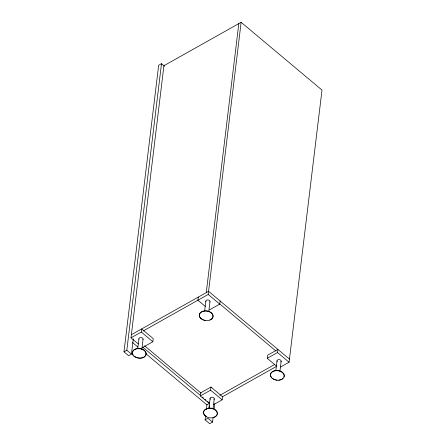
<?xml version="1.0" encoding="UTF-8"?>
<svg xmlns="http://www.w3.org/2000/svg" width="446" height="446" viewBox="0 0 446 446"><rect width="100%" height="100%" fill="white"/><g stroke="black" fill="none" stroke-linecap="round" stroke-linejoin="round"><path stroke-width="0.67" d="M133.276 338.938L131.436 354.13L128.61 355.718L123.988 351.844L158.665 65.267L161.497 63.678L164.58 66.259M123.988 351.844L126.815 350.255L161.497 63.678M138.344 343.994L130.99 337.834L163.922 65.713L241.13 22.3L322.012 90.086L289.086 362.208L280.606 366.974M137.719 348.739L138.918 338.832M130.99 337.834L141.287 332.047L141.666 328.931L153.218 338.614L152.844 341.731L142.547 347.518M141.789 349.748L143.066 339.183M198.286 297.097L197.907 300.214L205.26 306.374M206.264 292.609L238.816 23.605M204.636 311.118L205.835 301.212M143.11 331.027L208.204 294.421L241.13 22.3M208.784 311.464L209.982 301.557M209.771 403.859L200.321 395.937L200.694 392.82L210.991 387.033L222.543 396.717L222.169 399.833L213.69 404.6M213.138 417.272L212.552 422.106L209.72 423.7L205.099 419.825L205.6 415.683M206.353 409.467L206.938 404.633M209.464 309.898L219.755 304.105L220.134 300.994M200.321 395.937L210.612 390.15L210.991 387.033M208.895 408.391L210.094 398.484M209.102 408.569L209.436 405.804M213.043 408.737L214.242 398.835M214.141 408.988L214.81 403.463M267.232 358.316L267.611 355.2L277.908 349.413L277.529 352.524L267.232 358.316L276.687 366.238M275.812 370.771L277.011 360.864M279.96 371.117L281.158 361.21M131.369 334.717L208.577 291.31L289.46 359.097M219.833 395.329L274.797 364.427M209.737 403.284L206.911 404.873L145.82 353.678M222.521 396.734L276.877 366.172M205.099 419.825L207.931 418.237L212.552 422.106M219.532 303.732L276.007 351.063M208.204 294.421L219.755 304.105M277.529 352.524L289.086 362.208M141.287 332.047L152.844 341.731M210.612 390.15L222.169 399.833M144.638 345.84L201.113 393.171M142.809 347.189L200.711 395.713M202.3 397.052L203.365 397.938M204.959 399.276L206.019 400.168M207.613 401.5L209.207 402.838M132.54 342.55L137.853 346.999M126.815 350.255L131.436 354.13M280.852 361.907A2.085 1.438 6.9 0 0 280.913 360.468L280.595 360.139A2.085 1.438 6.9 0 0 277.869 359.788A2.085 1.438 6.9 0 0 277.256 361.606M282.809 378.559A6.946 4.8 6.9 0 1 281.019 379.568M280.495 379.741A6.946 4.8 6.9 0 1 278.795 380.053M276.994 380.037A6.946 4.8 6.9 0 1 275.795 379.841M275.215 379.691A6.946 4.8 6.9 0 1 272.64 378.47M271.831 377.795A6.946 4.8 6.9 0 1 276.23 370.425A6.946 4.8 6.9 0 1 283.94 377.16M205.89 301.591A2.085 1.438 6.9 0 1 206.922 300.052A2.085 1.438 6.9 0 1 209.419 300.487L209.737 300.816A2.085 1.438 6.9 0 1 209.893 301.925M203.476 319.86A6.946 4.8 6.9 0 1 200.505 312.495A6.946 4.8 6.9 0 1 211.198 312.59A6.946 4.8 6.9 0 1 209.843 319.916M205.216 320.306A6.946 4.8 6.9 0 1 204.039 320.038M138.974 339.211A2.085 1.438 6.9 0 1 140.011 337.672A2.085 1.438 6.9 0 1 142.503 338.113L142.82 338.436A2.085 1.438 6.9 0 1 142.982 339.545M133.103 355.016A6.946 4.8 6.9 0 1 139.041 348.393A6.946 4.8 6.9 0 1 145.636 355.507A6.946 4.8 6.9 0 1 134.123 356.114M213.935 399.532A2.085 1.438 6.9 0 0 213.996 398.088L213.679 397.765A2.085 1.438 6.9 0 0 210.952 397.414A2.085 1.438 6.9 0 0 210.339 399.231M206.671 416.67A6.946 4.8 6.9 0 1 205.394 409.266A6.946 4.8 6.9 0 1 215.981 410.326A6.946 4.8 6.9 0 1 213.578 417.361M272.188 378.386A6.946 4.8 6.9 0 0 283.912 377.4A6.946 4.8 6.9 0 0 275.907 370.687A6.946 4.8 6.9 0 0 272.188 378.386M201.012 318.734A6.946 4.8 6.9 0 0 212.736 317.747A6.946 4.8 6.9 0 0 204.731 311.035A6.946 4.8 6.9 0 0 201.012 318.734M134.095 356.354A6.946 4.8 6.9 0 0 145.82 355.367A6.946 4.8 6.9 0 0 137.814 348.66A6.946 4.8 6.9 0 0 134.095 356.354M205.272 416.007A6.946 4.8 6.9 0 0 216.996 415.02A6.946 4.8 6.9 0 0 208.99 408.313A6.946 4.8 6.9 0 0 205.272 416.007"/></g></svg>
